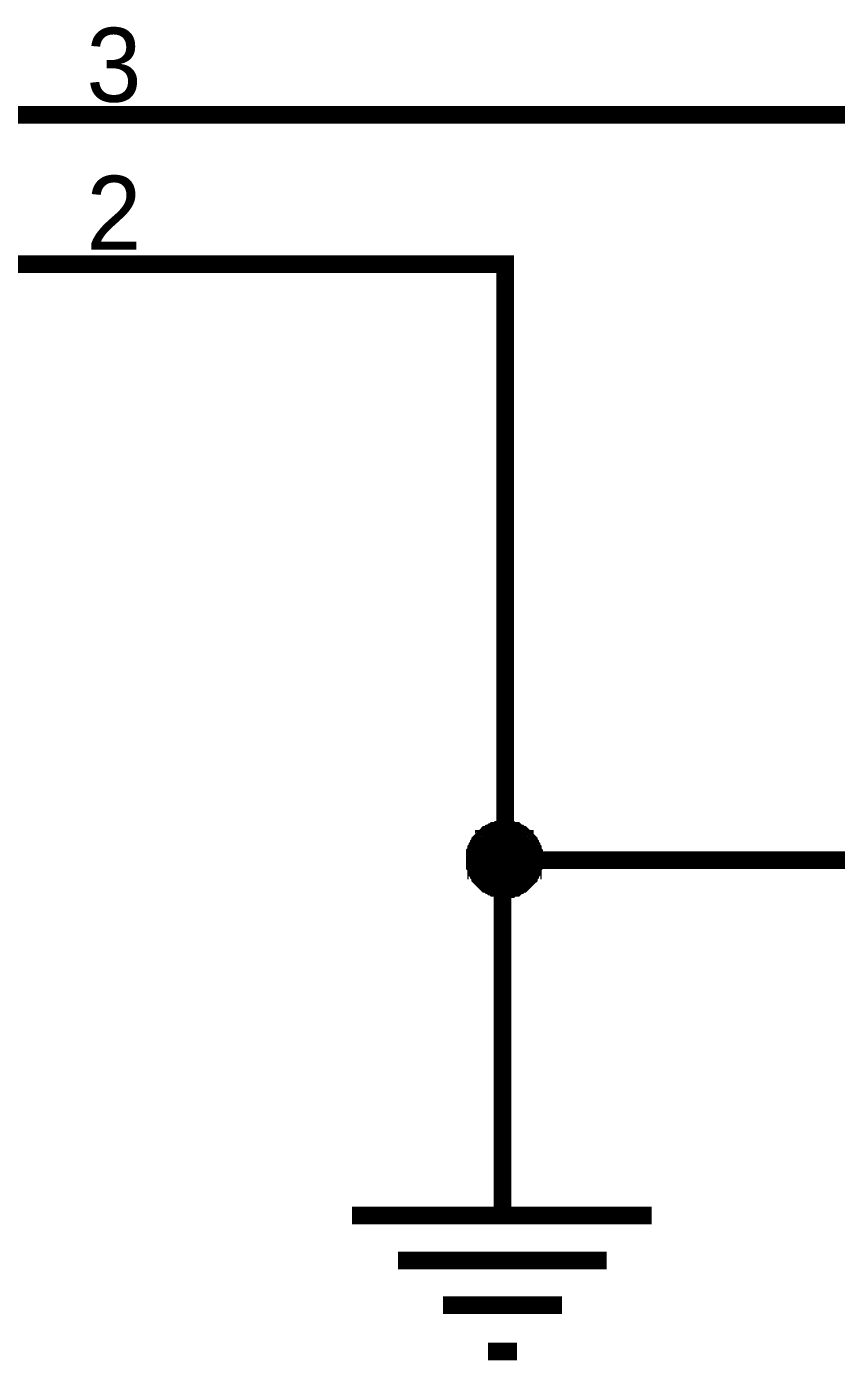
# Model space of a CAD drawing. Header units: millimetres. Extents: x 0 to 800, y 0 to 567.
# Drawn here: x 710.39 to 724.12, y 482.9 to 505.51 of the extents above; entities that cross this region are included whole.
import ezdxf

# ---------------------------------------------------------------- set-up
doc = ezdxf.new("R2010")
doc.units = ezdxf.units.MM
doc.layers.add('Sheet', color=255, linetype='Continuous')

msp = doc.modelspace()

# ---------------------------------------------------------------- linework, layer by layer
at = {"layer": 'Sheet'}
for points, const_width in [([(709.428, 504.017), (714.513, 504.017)], 0.3), ([(731.962, 503.009), (731.962, 504.017), (714.513, 504.017), (714.513, 504.017)], 0.3), ([(709.428, 501.486), (714.513, 501.486)], 0.3), ([(718.5, 491.384), (718.5, 501.486), (714.513, 501.486), (714.513, 501.486)], 0.3), ([(718.455, 487.89), (718.455, 491.384), (718.5, 491.384), (731.962, 491.384), (731.962, 495.394)], 0.3), ([(717.984, 491.384), (717.984, 491.407), (717.984, 491.429), (717.984, 491.474), (717.984, 491.496), (718.007, 491.519), (718.007, 491.541), (718.007, 491.563), (718.029, 491.586), (718.029, 491.608), (718.052, 491.631), (718.052, 491.653), (718.074, 491.675), (718.074, 491.698), (718.096, 491.72), (718.119, 491.743), (718.141, 491.743), (718.141, 491.765), (718.164, 491.787), (718.186, 491.81), (718.208, 491.81), (718.231, 491.832), (718.253, 491.832), (718.276, 491.855), (718.298, 491.855), (718.32, 491.877), (718.343, 491.877), (718.365, 491.877), (718.388, 491.899), (718.41, 491.899), (718.455, 491.899), (718.477, 491.899), (718.5, 491.899)], 0.3), ([(717.984, 491.384), (717.984, 491.407), (717.984, 491.429), (717.984, 491.474), (717.984, 491.496), (718.007, 491.519), (718.007, 491.541), (718.007, 491.563), (718.029, 491.586), (718.029, 491.608), (718.052, 491.631), (718.052, 491.653), (718.074, 491.675), (718.074, 491.698), (718.096, 491.72), (718.119, 491.743), (718.141, 491.743), (718.141, 491.765), (718.164, 491.787), (718.186, 491.81), (718.208, 491.81), (718.231, 491.832), (718.253, 491.832), (718.276, 491.855), (718.298, 491.855), (718.32, 491.877), (718.343, 491.877), (718.365, 491.877), (718.388, 491.899), (718.41, 491.899), (718.455, 491.899), (718.477, 491.899), (718.5, 491.899)], 0.3), ([(717.984, 491.384), (717.984, 491.407), (717.984, 491.429), (717.984, 491.474), (717.984, 491.496), (718.007, 491.519), (718.007, 491.541), (718.007, 491.563), (718.029, 491.586), (718.029, 491.608), (718.052, 491.631), (718.052, 491.653), (718.074, 491.675), (718.074, 491.698), (718.096, 491.72), (718.119, 491.743), (718.141, 491.743), (718.141, 491.765), (718.164, 491.787), (718.186, 491.81), (718.208, 491.81), (718.231, 491.832), (718.253, 491.832), (718.276, 491.855), (718.298, 491.855), (718.32, 491.877), (718.343, 491.877), (718.365, 491.877), (718.388, 491.899), (718.41, 491.899), (718.455, 491.899), (718.477, 491.899), (718.5, 491.899)], 0.3), ([(717.984, 491.384), (717.984, 491.407), (717.984, 491.429), (717.984, 491.474), (717.984, 491.496), (718.007, 491.519), (718.007, 491.541), (718.007, 491.563), (718.029, 491.586), (718.029, 491.608), (718.052, 491.631), (718.052, 491.653), (718.074, 491.675), (718.074, 491.698), (718.096, 491.72), (718.119, 491.743), (718.141, 491.743), (718.141, 491.765), (718.164, 491.787), (718.186, 491.81), (718.208, 491.81), (718.231, 491.832), (718.253, 491.832), (718.276, 491.855), (718.298, 491.855), (718.32, 491.877), (718.343, 491.877), (718.365, 491.877), (718.388, 491.899), (718.41, 491.899), (718.455, 491.899), (718.477, 491.899), (718.5, 491.899)], 0.3), ([(718.5, 491.899), (718.5, 491.899)], 0.3), ([(718.5, 491.899), (718.522, 491.899), (718.544, 491.899), (718.567, 491.899), (718.589, 491.899), (718.612, 491.877), (718.634, 491.877), (718.679, 491.877), (718.701, 491.855), (718.701, 491.855), (718.724, 491.832), (718.746, 491.832), (718.768, 491.81), (718.791, 491.81), (718.813, 491.787), (718.836, 491.765), (718.836, 491.743), (718.858, 491.743), (718.88, 491.72), (718.903, 491.698), (718.903, 491.675), (718.925, 491.653), (718.925, 491.631), (718.948, 491.608), (718.948, 491.586), (718.97, 491.563), (718.97, 491.541), (718.97, 491.519), (718.992, 491.496), (718.992, 491.474), (718.992, 491.429), (718.992, 491.407), (718.992, 491.384)], 0.3), ([(718.5, 491.899), (718.5, 491.899)], 0.3), ([(718.5, 491.899), (718.522, 491.899), (718.544, 491.899), (718.567, 491.899), (718.589, 491.899), (718.612, 491.877), (718.634, 491.877), (718.679, 491.877), (718.701, 491.855), (718.701, 491.855), (718.724, 491.832), (718.746, 491.832), (718.768, 491.81), (718.791, 491.81), (718.813, 491.787), (718.836, 491.765), (718.836, 491.743), (718.858, 491.743), (718.88, 491.72), (718.903, 491.698), (718.903, 491.675), (718.925, 491.653), (718.925, 491.631), (718.948, 491.608), (718.948, 491.586), (718.97, 491.563), (718.97, 491.541), (718.97, 491.519), (718.992, 491.496), (718.992, 491.474), (718.992, 491.429), (718.992, 491.407), (718.992, 491.384)], 0.3), ([(718.5, 491.899), (718.5, 491.899)], 0.3), ([(718.5, 491.899), (718.522, 491.899), (718.544, 491.899), (718.567, 491.899), (718.589, 491.899), (718.612, 491.877), (718.634, 491.877), (718.679, 491.877), (718.701, 491.855), (718.701, 491.855), (718.724, 491.832), (718.746, 491.832), (718.768, 491.81), (718.791, 491.81), (718.813, 491.787), (718.836, 491.765), (718.836, 491.743), (718.858, 491.743), (718.88, 491.72), (718.903, 491.698), (718.903, 491.675), (718.925, 491.653), (718.925, 491.631), (718.948, 491.608), (718.948, 491.586), (718.97, 491.563), (718.97, 491.541), (718.97, 491.519), (718.992, 491.496), (718.992, 491.474), (718.992, 491.429), (718.992, 491.407), (718.992, 491.384)], 0.3), ([(718.5, 491.899), (718.5, 491.899)], 0.3), ([(718.5, 491.899), (718.522, 491.899), (718.544, 491.899), (718.567, 491.899), (718.589, 491.899), (718.612, 491.877), (718.634, 491.877), (718.679, 491.877), (718.701, 491.855), (718.701, 491.855), (718.724, 491.832), (718.746, 491.832), (718.768, 491.81), (718.791, 491.81), (718.813, 491.787), (718.836, 491.765), (718.836, 491.743), (718.858, 491.743), (718.88, 491.72), (718.903, 491.698), (718.903, 491.675), (718.925, 491.653), (718.925, 491.631), (718.948, 491.608), (718.948, 491.586), (718.97, 491.563), (718.97, 491.541), (718.97, 491.519), (718.992, 491.496), (718.992, 491.474), (718.992, 491.429), (718.992, 491.407), (718.992, 491.384)], 0.3), ([(717.984, 491.384), (717.984, 491.407), (717.984, 491.429), (717.984, 491.474), (717.984, 491.496), (718.007, 491.519), (718.007, 491.541), (718.007, 491.563), (718.029, 491.586), (718.029, 491.608), (718.052, 491.631), (718.052, 491.653), (718.074, 491.675), (718.074, 491.698), (718.096, 491.72), (718.119, 491.743), (718.141, 491.743), (718.141, 491.765), (718.164, 491.787), (718.186, 491.81), (718.208, 491.81), (718.231, 491.832), (718.253, 491.832), (718.276, 491.855), (718.298, 491.855), (718.32, 491.877), (718.343, 491.877), (718.365, 491.877), (718.388, 491.899), (718.41, 491.899), (718.455, 491.899), (718.477, 491.899), (718.5, 491.899)], 0.0991), ([(717.984, 491.384), (717.984, 491.407), (717.984, 491.429), (717.984, 491.474), (717.984, 491.496), (718.007, 491.519), (718.007, 491.541), (718.007, 491.563), (718.029, 491.586), (718.029, 491.608), (718.052, 491.631), (718.052, 491.653), (718.074, 491.675), (718.074, 491.698), (718.096, 491.72), (718.119, 491.743), (718.141, 491.743), (718.141, 491.765), (718.164, 491.787), (718.186, 491.81), (718.208, 491.81), (718.231, 491.832), (718.253, 491.832), (718.276, 491.855), (718.298, 491.855), (718.32, 491.877), (718.343, 491.877), (718.365, 491.877), (718.388, 491.899), (718.41, 491.899), (718.455, 491.899), (718.477, 491.899), (718.5, 491.899)], 0.0991), ([(717.984, 491.384), (717.984, 491.407), (717.984, 491.429), (717.984, 491.474), (717.984, 491.496), (718.007, 491.519), (718.007, 491.541), (718.007, 491.563), (718.029, 491.586), (718.029, 491.608), (718.052, 491.631), (718.052, 491.653), (718.074, 491.675), (718.074, 491.698), (718.096, 491.72), (718.119, 491.743), (718.141, 491.743), (718.141, 491.765), (718.164, 491.787), (718.186, 491.81), (718.208, 491.81), (718.231, 491.832), (718.253, 491.832), (718.276, 491.855), (718.298, 491.855), (718.32, 491.877), (718.343, 491.877), (718.365, 491.877), (718.388, 491.899), (718.41, 491.899), (718.455, 491.899), (718.477, 491.899), (718.5, 491.899)], 0.0991), ([(717.984, 491.384), (717.984, 491.407), (717.984, 491.429), (717.984, 491.474), (717.984, 491.496), (718.007, 491.519), (718.007, 491.541), (718.007, 491.563), (718.029, 491.586), (718.029, 491.608), (718.052, 491.631), (718.052, 491.653), (718.074, 491.675), (718.074, 491.698), (718.096, 491.72), (718.119, 491.743), (718.141, 491.743), (718.141, 491.765), (718.164, 491.787), (718.186, 491.81), (718.208, 491.81), (718.231, 491.832), (718.253, 491.832), (718.276, 491.855), (718.298, 491.855), (718.32, 491.877), (718.343, 491.877), (718.365, 491.877), (718.388, 491.899), (718.41, 491.899), (718.455, 491.899), (718.477, 491.899), (718.5, 491.899)], 0.0991), ([(718.5, 491.899), (718.5, 491.899)], 0.0991), ([(718.5, 491.899), (718.522, 491.899), (718.544, 491.899), (718.567, 491.899), (718.589, 491.899), (718.612, 491.877), (718.634, 491.877), (718.679, 491.877), (718.701, 491.855), (718.701, 491.855), (718.724, 491.832), (718.746, 491.832), (718.768, 491.81), (718.791, 491.81), (718.813, 491.787), (718.836, 491.765), (718.836, 491.743), (718.858, 491.743), (718.88, 491.72), (718.903, 491.698), (718.903, 491.675), (718.925, 491.653), (718.925, 491.631), (718.948, 491.608), (718.948, 491.586), (718.97, 491.563), (718.97, 491.541), (718.97, 491.519), (718.992, 491.496), (718.992, 491.474), (718.992, 491.429), (718.992, 491.407), (718.992, 491.384)], 0.0991), ([(718.5, 491.899), (718.5, 491.899)], 0.0991), ([(718.5, 491.899), (718.522, 491.899), (718.544, 491.899), (718.567, 491.899), (718.589, 491.899), (718.612, 491.877), (718.634, 491.877), (718.679, 491.877), (718.701, 491.855), (718.701, 491.855), (718.724, 491.832), (718.746, 491.832), (718.768, 491.81), (718.791, 491.81), (718.813, 491.787), (718.836, 491.765), (718.836, 491.743), (718.858, 491.743), (718.88, 491.72), (718.903, 491.698), (718.903, 491.675), (718.925, 491.653), (718.925, 491.631), (718.948, 491.608), (718.948, 491.586), (718.97, 491.563), (718.97, 491.541), (718.97, 491.519), (718.992, 491.496), (718.992, 491.474), (718.992, 491.429), (718.992, 491.407), (718.992, 491.384)], 0.0991), ([(718.5, 491.899), (718.5, 491.899)], 0.0991), ([(718.5, 491.899), (718.522, 491.899), (718.544, 491.899), (718.567, 491.899), (718.589, 491.899), (718.612, 491.877), (718.634, 491.877), (718.679, 491.877), (718.701, 491.855), (718.701, 491.855), (718.724, 491.832), (718.746, 491.832), (718.768, 491.81), (718.791, 491.81), (718.813, 491.787), (718.836, 491.765), (718.836, 491.743), (718.858, 491.743), (718.88, 491.72), (718.903, 491.698), (718.903, 491.675), (718.925, 491.653), (718.925, 491.631), (718.948, 491.608), (718.948, 491.586), (718.97, 491.563), (718.97, 491.541), (718.97, 491.519), (718.992, 491.496), (718.992, 491.474), (718.992, 491.429), (718.992, 491.407), (718.992, 491.384)], 0.0991), ([(718.5, 491.899), (718.5, 491.899)], 0.0991), ([(718.5, 491.899), (718.522, 491.899), (718.544, 491.899), (718.567, 491.899), (718.589, 491.899), (718.612, 491.877), (718.634, 491.877), (718.679, 491.877), (718.701, 491.855), (718.701, 491.855), (718.724, 491.832), (718.746, 491.832), (718.768, 491.81), (718.791, 491.81), (718.813, 491.787), (718.836, 491.765), (718.836, 491.743), (718.858, 491.743), (718.88, 491.72), (718.903, 491.698), (718.903, 491.675), (718.925, 491.653), (718.925, 491.631), (718.948, 491.608), (718.948, 491.586), (718.97, 491.563), (718.97, 491.541), (718.97, 491.519), (718.992, 491.496), (718.992, 491.474), (718.992, 491.429), (718.992, 491.407), (718.992, 491.384)], 0.0991), ([(718.5, 490.891), (718.477, 490.891), (718.455, 490.891), (718.41, 490.891), (718.388, 490.891), (718.365, 490.914), (718.343, 490.914), (718.32, 490.914), (718.298, 490.936), (718.276, 490.936), (718.253, 490.959), (718.231, 490.959), (718.208, 490.981), (718.186, 490.981), (718.164, 491.003), (718.141, 491.026), (718.141, 491.026), (718.119, 491.048), (718.096, 491.071), (718.074, 491.093), (718.074, 491.115), (718.052, 491.138), (718.052, 491.16), (718.029, 491.183), (718.029, 491.205), (718.007, 491.205), (718.007, 491.25), (718.007, 491.272), (717.984, 491.295), (717.984, 491.317), (717.984, 491.339), (717.984, 491.362), (717.984, 491.384)], 0.3), ([(717.984, 491.384), (717.984, 491.384)], 0.3), ([(718.5, 490.891), (718.477, 490.891), (718.455, 490.891), (718.41, 490.891), (718.388, 490.891), (718.365, 490.914), (718.343, 490.914), (718.32, 490.914), (718.298, 490.936), (718.276, 490.936), (718.253, 490.959), (718.231, 490.959), (718.208, 490.981), (718.186, 490.981), (718.164, 491.003), (718.141, 491.026), (718.141, 491.026), (718.119, 491.048), (718.096, 491.071), (718.074, 491.093), (718.074, 491.115), (718.052, 491.138), (718.052, 491.16), (718.029, 491.183), (718.029, 491.205), (718.007, 491.205), (718.007, 491.25), (718.007, 491.272), (717.984, 491.295), (717.984, 491.317), (717.984, 491.339), (717.984, 491.362), (717.984, 491.384)], 0.3), ([(717.984, 491.384), (717.984, 491.384)], 0.3), ([(718.5, 490.891), (718.477, 490.891), (718.455, 490.891), (718.41, 490.891), (718.388, 490.891), (718.365, 490.914), (718.343, 490.914), (718.32, 490.914), (718.298, 490.936), (718.276, 490.936), (718.253, 490.959), (718.231, 490.959), (718.208, 490.981), (718.186, 490.981), (718.164, 491.003), (718.141, 491.026), (718.141, 491.026), (718.119, 491.048), (718.096, 491.071), (718.074, 491.093), (718.074, 491.115), (718.052, 491.138), (718.052, 491.16), (718.029, 491.183), (718.029, 491.205), (718.007, 491.205), (718.007, 491.25), (718.007, 491.272), (717.984, 491.295), (717.984, 491.317), (717.984, 491.339), (717.984, 491.362), (717.984, 491.384)], 0.3), ([(717.984, 491.384), (717.984, 491.384)], 0.3), ([(718.5, 490.891), (718.477, 490.891), (718.455, 490.891), (718.41, 490.891), (718.388, 490.891), (718.365, 490.914), (718.343, 490.914), (718.32, 490.914), (718.298, 490.936), (718.276, 490.936), (718.253, 490.959), (718.231, 490.959), (718.208, 490.981), (718.186, 490.981), (718.164, 491.003), (718.141, 491.026), (718.141, 491.026), (718.119, 491.048), (718.096, 491.071), (718.074, 491.093), (718.074, 491.115), (718.052, 491.138), (718.052, 491.16), (718.029, 491.183), (718.029, 491.205), (718.007, 491.205), (718.007, 491.25), (718.007, 491.272), (717.984, 491.295), (717.984, 491.317), (717.984, 491.339), (717.984, 491.362), (717.984, 491.384)], 0.3), ([(717.984, 491.384), (717.984, 491.384)], 0.3), ([(718.5, 490.891), (718.477, 490.891), (718.455, 490.891), (718.41, 490.891), (718.388, 490.891), (718.365, 490.914), (718.343, 490.914), (718.32, 490.914), (718.298, 490.936), (718.276, 490.936), (718.253, 490.959), (718.231, 490.959), (718.208, 490.981), (718.186, 490.981), (718.164, 491.003), (718.141, 491.026), (718.141, 491.026), (718.119, 491.048), (718.096, 491.071), (718.074, 491.093), (718.074, 491.115), (718.052, 491.138), (718.052, 491.16), (718.029, 491.183), (718.029, 491.205), (718.007, 491.205), (718.007, 491.25), (718.007, 491.272), (717.984, 491.295), (717.984, 491.317), (717.984, 491.339), (717.984, 491.362), (717.984, 491.384)], 0.0991), ([(717.984, 491.384), (717.984, 491.384)], 0.0991), ([(718.5, 490.891), (718.477, 490.891), (718.455, 490.891), (718.41, 490.891), (718.388, 490.891), (718.365, 490.914), (718.343, 490.914), (718.32, 490.914), (718.298, 490.936), (718.276, 490.936), (718.253, 490.959), (718.231, 490.959), (718.208, 490.981), (718.186, 490.981), (718.164, 491.003), (718.141, 491.026), (718.141, 491.026), (718.119, 491.048), (718.096, 491.071), (718.074, 491.093), (718.074, 491.115), (718.052, 491.138), (718.052, 491.16), (718.029, 491.183), (718.029, 491.205), (718.007, 491.205), (718.007, 491.25), (718.007, 491.272), (717.984, 491.295), (717.984, 491.317), (717.984, 491.339), (717.984, 491.362), (717.984, 491.384)], 0.0991), ([(717.984, 491.384), (717.984, 491.384)], 0.0991), ([(718.5, 490.891), (718.477, 490.891), (718.455, 490.891), (718.41, 490.891), (718.388, 490.891), (718.365, 490.914), (718.343, 490.914), (718.32, 490.914), (718.298, 490.936), (718.276, 490.936), (718.253, 490.959), (718.231, 490.959), (718.208, 490.981), (718.186, 490.981), (718.164, 491.003), (718.141, 491.026), (718.141, 491.026), (718.119, 491.048), (718.096, 491.071), (718.074, 491.093), (718.074, 491.115), (718.052, 491.138), (718.052, 491.16), (718.029, 491.183), (718.029, 491.205), (718.007, 491.205), (718.007, 491.25), (718.007, 491.272), (717.984, 491.295), (717.984, 491.317), (717.984, 491.339), (717.984, 491.362), (717.984, 491.384)], 0.0991), ([(717.984, 491.384), (717.984, 491.384)], 0.0991), ([(718.5, 490.891), (718.477, 490.891), (718.455, 490.891), (718.41, 490.891), (718.388, 490.891), (718.365, 490.914), (718.343, 490.914), (718.32, 490.914), (718.298, 490.936), (718.276, 490.936), (718.253, 490.959), (718.231, 490.959), (718.208, 490.981), (718.186, 490.981), (718.164, 491.003), (718.141, 491.026), (718.141, 491.026), (718.119, 491.048), (718.096, 491.071), (718.074, 491.093), (718.074, 491.115), (718.052, 491.138), (718.052, 491.16), (718.029, 491.183), (718.029, 491.205), (718.007, 491.205), (718.007, 491.25), (718.007, 491.272), (717.984, 491.295), (717.984, 491.317), (717.984, 491.339), (717.984, 491.362), (717.984, 491.384)], 0.0991), ([(717.984, 491.384), (717.984, 491.384)], 0.0991), ([(718.992, 491.384), (718.992, 491.362), (718.992, 491.339), (718.992, 491.317), (718.992, 491.295), (718.97, 491.272), (718.97, 491.25), (718.97, 491.205), (718.948, 491.205), (718.948, 491.183), (718.925, 491.16), (718.925, 491.138), (718.903, 491.115), (718.903, 491.093), (718.88, 491.071), (718.858, 491.048), (718.836, 491.026), (718.836, 491.026), (718.813, 491.003), (718.791, 490.981), (718.768, 490.981), (718.746, 490.959), (718.724, 490.959), (718.701, 490.936), (718.701, 490.936), (718.679, 490.914), (718.634, 490.914), (718.612, 490.914), (718.589, 490.891), (718.567, 490.891), (718.544, 490.891), (718.522, 490.891), (718.5, 490.891)], 0.3), ([(718.992, 491.384), (718.992, 491.362), (718.992, 491.339), (718.992, 491.317), (718.992, 491.295), (718.97, 491.272), (718.97, 491.25), (718.97, 491.205), (718.948, 491.205), (718.948, 491.183), (718.925, 491.16), (718.925, 491.138), (718.903, 491.115), (718.903, 491.093), (718.88, 491.071), (718.858, 491.048), (718.836, 491.026), (718.836, 491.026), (718.813, 491.003), (718.791, 490.981), (718.768, 490.981), (718.746, 490.959), (718.724, 490.959), (718.701, 490.936), (718.701, 490.936), (718.679, 490.914), (718.634, 490.914), (718.612, 490.914), (718.589, 490.891), (718.567, 490.891), (718.544, 490.891), (718.522, 490.891), (718.5, 490.891)], 0.3), ([(718.992, 491.384), (718.992, 491.362), (718.992, 491.339), (718.992, 491.317), (718.992, 491.295), (718.97, 491.272), (718.97, 491.25), (718.97, 491.205), (718.948, 491.205), (718.948, 491.183), (718.925, 491.16), (718.925, 491.138), (718.903, 491.115), (718.903, 491.093), (718.88, 491.071), (718.858, 491.048), (718.836, 491.026), (718.836, 491.026), (718.813, 491.003), (718.791, 490.981), (718.768, 490.981), (718.746, 490.959), (718.724, 490.959), (718.701, 490.936), (718.701, 490.936), (718.679, 490.914), (718.634, 490.914), (718.612, 490.914), (718.589, 490.891), (718.567, 490.891), (718.544, 490.891), (718.522, 490.891), (718.5, 490.891)], 0.3), ([(718.992, 491.384), (718.992, 491.362), (718.992, 491.339), (718.992, 491.317), (718.992, 491.295), (718.97, 491.272), (718.97, 491.25), (718.97, 491.205), (718.948, 491.205), (718.948, 491.183), (718.925, 491.16), (718.925, 491.138), (718.903, 491.115), (718.903, 491.093), (718.88, 491.071), (718.858, 491.048), (718.836, 491.026), (718.836, 491.026), (718.813, 491.003), (718.791, 490.981), (718.768, 490.981), (718.746, 490.959), (718.724, 490.959), (718.701, 490.936), (718.701, 490.936), (718.679, 490.914), (718.634, 490.914), (718.612, 490.914), (718.589, 490.891), (718.567, 490.891), (718.544, 490.891), (718.522, 490.891), (718.5, 490.891)], 0.3), ([(718.992, 491.384), (718.992, 491.362), (718.992, 491.339), (718.992, 491.317), (718.992, 491.295), (718.97, 491.272), (718.97, 491.25), (718.97, 491.205), (718.948, 491.205), (718.948, 491.183), (718.925, 491.16), (718.925, 491.138), (718.903, 491.115), (718.903, 491.093), (718.88, 491.071), (718.858, 491.048), (718.836, 491.026), (718.836, 491.026), (718.813, 491.003), (718.791, 490.981), (718.768, 490.981), (718.746, 490.959), (718.724, 490.959), (718.701, 490.936), (718.701, 490.936), (718.679, 490.914), (718.634, 490.914), (718.612, 490.914), (718.589, 490.891), (718.567, 490.891), (718.544, 490.891), (718.522, 490.891), (718.5, 490.891)], 0.0991), ([(718.992, 491.384), (718.992, 491.362), (718.992, 491.339), (718.992, 491.317), (718.992, 491.295), (718.97, 491.272), (718.97, 491.25), (718.97, 491.205), (718.948, 491.205), (718.948, 491.183), (718.925, 491.16), (718.925, 491.138), (718.903, 491.115), (718.903, 491.093), (718.88, 491.071), (718.858, 491.048), (718.836, 491.026), (718.836, 491.026), (718.813, 491.003), (718.791, 490.981), (718.768, 490.981), (718.746, 490.959), (718.724, 490.959), (718.701, 490.936), (718.701, 490.936), (718.679, 490.914), (718.634, 490.914), (718.612, 490.914), (718.589, 490.891), (718.567, 490.891), (718.544, 490.891), (718.522, 490.891), (718.5, 490.891)], 0.0991), ([(718.992, 491.384), (718.992, 491.362), (718.992, 491.339), (718.992, 491.317), (718.992, 491.295), (718.97, 491.272), (718.97, 491.25), (718.97, 491.205), (718.948, 491.205), (718.948, 491.183), (718.925, 491.16), (718.925, 491.138), (718.903, 491.115), (718.903, 491.093), (718.88, 491.071), (718.858, 491.048), (718.836, 491.026), (718.836, 491.026), (718.813, 491.003), (718.791, 490.981), (718.768, 490.981), (718.746, 490.959), (718.724, 490.959), (718.701, 490.936), (718.701, 490.936), (718.679, 490.914), (718.634, 490.914), (718.612, 490.914), (718.589, 490.891), (718.567, 490.891), (718.544, 490.891), (718.522, 490.891), (718.5, 490.891)], 0.0991), ([(718.992, 491.384), (718.992, 491.362), (718.992, 491.339), (718.992, 491.317), (718.992, 491.295), (718.97, 491.272), (718.97, 491.25), (718.97, 491.205), (718.948, 491.205), (718.948, 491.183), (718.925, 491.16), (718.925, 491.138), (718.903, 491.115), (718.903, 491.093), (718.88, 491.071), (718.858, 491.048), (718.836, 491.026), (718.836, 491.026), (718.813, 491.003), (718.791, 490.981), (718.768, 490.981), (718.746, 490.959), (718.724, 490.959), (718.701, 490.936), (718.701, 490.936), (718.679, 490.914), (718.634, 490.914), (718.612, 490.914), (718.589, 490.891), (718.567, 490.891), (718.544, 490.891), (718.522, 490.891), (718.5, 490.891)], 0.0991), ([(718.992, 491.384), (718.992, 491.384), (718.992, 491.384), (718.992, 491.384), (718.992, 491.384), (718.992, 491.384), (718.992, 491.384), (718.992, 491.384), (718.992, 491.384), (718.992, 491.384), (718.992, 491.384), (718.992, 491.384), (718.992, 491.384), (718.992, 491.384), (718.992, 491.384), (718.992, 491.384), (718.992, 491.384), (718.992, 491.384), (718.992, 491.384), (718.992, 491.384), (718.992, 491.384), (718.992, 491.384), (718.992, 491.384), (718.992, 491.384), (718.992, 491.384), (718.992, 491.384), (718.992, 491.384), (718.992, 491.384), (718.992, 491.384), (718.992, 491.384), (718.992, 491.384), (718.992, 491.384), (718.992, 491.384)], 0.3), ([(718.992, 491.384), (718.992, 491.384)], 0.3), ([(718.992, 491.384), (718.992, 491.384), (718.992, 491.384), (718.992, 491.384), (718.992, 491.384), (718.992, 491.384), (718.992, 491.384), (718.992, 491.384), (718.992, 491.384), (718.992, 491.384), (718.992, 491.384), (718.992, 491.384), (718.992, 491.384), (718.992, 491.384), (718.992, 491.384), (718.992, 491.384), (718.992, 491.384), (718.992, 491.384), (718.992, 491.384), (718.992, 491.384), (718.992, 491.384), (718.992, 491.384), (718.992, 491.384), (718.992, 491.384), (718.992, 491.384), (718.992, 491.384), (718.992, 491.384), (718.992, 491.384), (718.992, 491.384), (718.992, 491.384), (718.992, 491.384), (718.992, 491.384), (718.992, 491.384)], 0.3), ([(718.992, 491.384), (718.992, 491.384)], 0.3), ([(718.992, 491.384), (718.992, 491.384), (718.992, 491.384), (718.992, 491.384), (718.992, 491.384), (718.992, 491.384), (718.992, 491.384), (718.992, 491.384), (718.992, 491.384), (718.992, 491.384), (718.992, 491.384), (718.992, 491.384), (718.992, 491.384), (718.992, 491.384), (718.992, 491.384), (718.992, 491.384), (718.992, 491.384), (718.992, 491.384), (718.992, 491.384), (718.992, 491.384), (718.992, 491.384), (718.992, 491.384), (718.992, 491.384), (718.992, 491.384), (718.992, 491.384), (718.992, 491.384), (718.992, 491.384), (718.992, 491.384), (718.992, 491.384), (718.992, 491.384), (718.992, 491.384), (718.992, 491.384), (718.992, 491.384)], 0.3), ([(718.992, 491.384), (718.992, 491.384)], 0.3), ([(718.992, 491.384), (718.992, 491.384), (718.992, 491.384), (718.992, 491.384), (718.992, 491.384), (718.992, 491.384), (718.992, 491.384), (718.992, 491.384), (718.992, 491.384), (718.992, 491.384), (718.992, 491.384), (718.992, 491.384), (718.992, 491.384), (718.992, 491.384), (718.992, 491.384), (718.992, 491.384), (718.992, 491.384), (718.992, 491.384), (718.992, 491.384), (718.992, 491.384), (718.992, 491.384), (718.992, 491.384), (718.992, 491.384), (718.992, 491.384), (718.992, 491.384), (718.992, 491.384), (718.992, 491.384), (718.992, 491.384), (718.992, 491.384), (718.992, 491.384), (718.992, 491.384), (718.992, 491.384), (718.992, 491.384)], 0.3), ([(718.992, 491.384), (718.992, 491.384)], 0.3), ([(718.992, 491.384), (718.992, 491.384), (718.992, 491.384), (718.992, 491.384), (718.992, 491.384), (718.992, 491.384), (718.992, 491.384), (718.992, 491.384), (718.992, 491.384), (718.992, 491.384), (718.992, 491.384), (718.992, 491.384), (718.992, 491.384), (718.992, 491.384), (718.992, 491.384), (718.992, 491.384), (718.992, 491.384), (718.992, 491.384), (718.992, 491.384), (718.992, 491.384), (718.992, 491.384), (718.992, 491.384), (718.992, 491.384), (718.992, 491.384), (718.992, 491.384), (718.992, 491.384), (718.992, 491.384), (718.992, 491.384), (718.992, 491.384), (718.992, 491.384), (718.992, 491.384), (718.992, 491.384), (718.992, 491.384)], 0.0991), ([(718.992, 491.384), (718.992, 491.384)], 0.0991), ([(718.992, 491.384), (718.992, 491.384), (718.992, 491.384), (718.992, 491.384), (718.992, 491.384), (718.992, 491.384), (718.992, 491.384), (718.992, 491.384), (718.992, 491.384), (718.992, 491.384), (718.992, 491.384), (718.992, 491.384), (718.992, 491.384), (718.992, 491.384), (718.992, 491.384), (718.992, 491.384), (718.992, 491.384), (718.992, 491.384), (718.992, 491.384), (718.992, 491.384), (718.992, 491.384), (718.992, 491.384), (718.992, 491.384), (718.992, 491.384), (718.992, 491.384), (718.992, 491.384), (718.992, 491.384), (718.992, 491.384), (718.992, 491.384), (718.992, 491.384), (718.992, 491.384), (718.992, 491.384), (718.992, 491.384)], 0.0991), ([(718.992, 491.384), (718.992, 491.384)], 0.0991), ([(718.992, 491.384), (718.992, 491.384), (718.992, 491.384), (718.992, 491.384), (718.992, 491.384), (718.992, 491.384), (718.992, 491.384), (718.992, 491.384), (718.992, 491.384), (718.992, 491.384), (718.992, 491.384), (718.992, 491.384), (718.992, 491.384), (718.992, 491.384), (718.992, 491.384), (718.992, 491.384), (718.992, 491.384), (718.992, 491.384), (718.992, 491.384), (718.992, 491.384), (718.992, 491.384), (718.992, 491.384), (718.992, 491.384), (718.992, 491.384), (718.992, 491.384), (718.992, 491.384), (718.992, 491.384), (718.992, 491.384), (718.992, 491.384), (718.992, 491.384), (718.992, 491.384), (718.992, 491.384), (718.992, 491.384)], 0.0991), ([(718.992, 491.384), (718.992, 491.384)], 0.0991), ([(718.992, 491.384), (718.992, 491.384), (718.992, 491.384), (718.992, 491.384), (718.992, 491.384), (718.992, 491.384), (718.992, 491.384), (718.992, 491.384), (718.992, 491.384), (718.992, 491.384), (718.992, 491.384), (718.992, 491.384), (718.992, 491.384), (718.992, 491.384), (718.992, 491.384), (718.992, 491.384), (718.992, 491.384), (718.992, 491.384), (718.992, 491.384), (718.992, 491.384), (718.992, 491.384), (718.992, 491.384), (718.992, 491.384), (718.992, 491.384), (718.992, 491.384), (718.992, 491.384), (718.992, 491.384), (718.992, 491.384), (718.992, 491.384), (718.992, 491.384), (718.992, 491.384), (718.992, 491.384), (718.992, 491.384)], 0.0991), ([(718.992, 491.384), (718.992, 491.384)], 0.0991), ([(718.455, 487.89), (718.455, 485.359)], 0.3), ([(715.901, 485.359), (720.986, 485.359)], 0.3), ([(716.685, 484.597), (720.224, 484.597)], 0.3), ([(717.447, 483.836), (719.463, 483.836)], 0.3), ([(718.208, 483.052), (718.701, 483.052)], 0.3)]:
    msp.add_lwpolyline(points, dxfattribs=dict(at, const_width=const_width))
at = {"layer": 'Sheet', "const_width": 0.508}
msp.add_lwpolyline([(718.226, 491.403, 1), (718.734, 491.403, 1)], format="xyb", close=True, dxfattribs=at)

# ---------------------------------------------------------------- texts
at = {"layer": 'Sheet'}
for s, p in [('3', (711.399, 504.241)), ('2', (711.399, 501.732))]:
    msp.add_text(s, height=1.254, dxfattribs=at).set_placement(p)

doc.saveas('drawing.dxf')
